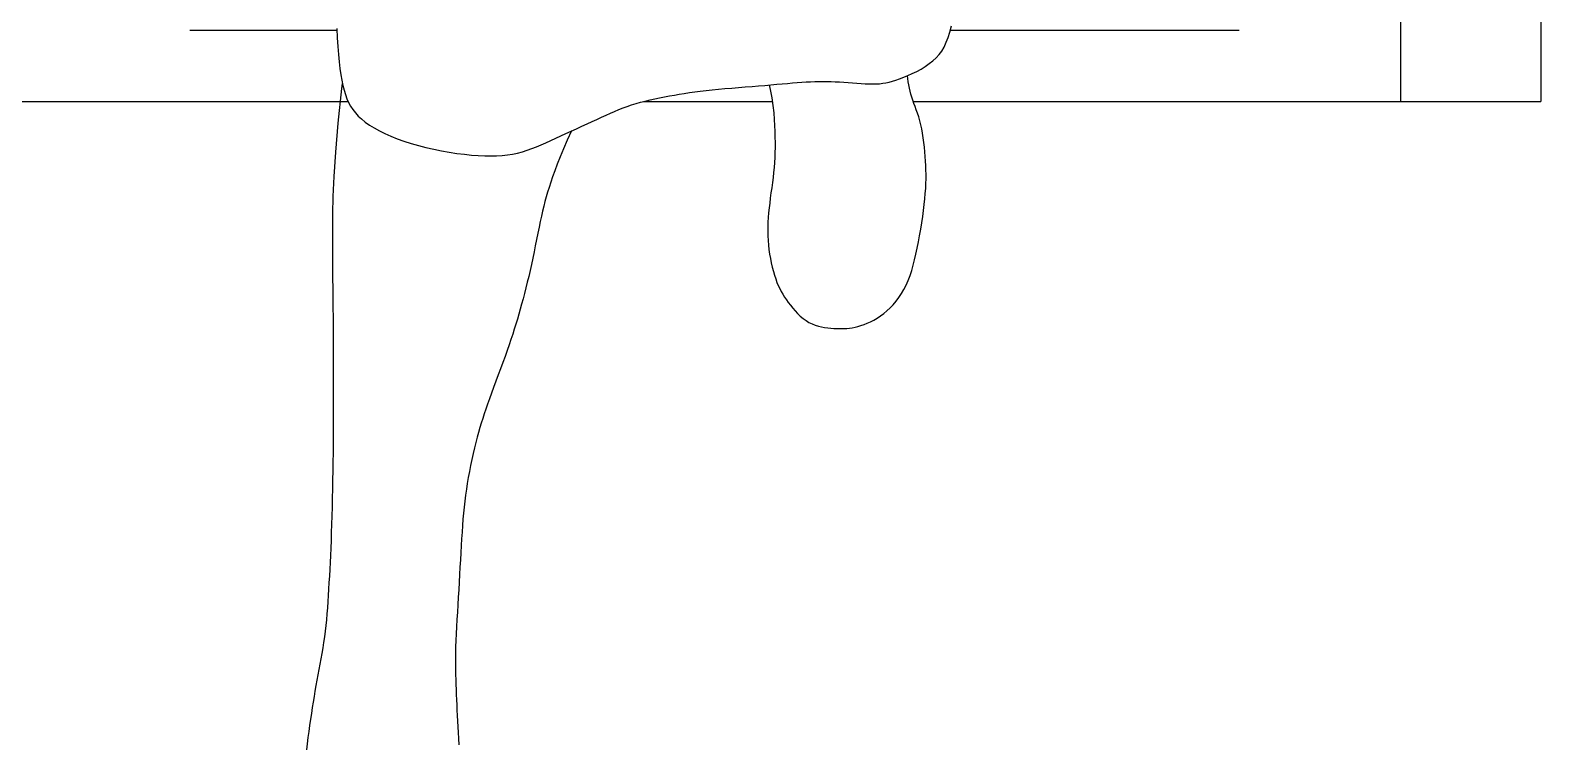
# Model space of a CAD drawing. Header units: inches. Extents: x 105.6 to 147.4, y 37.5 to 62.2.
# Drawn here: x 112.681 to 113.384, y 43.42 to 43.752 of the extents above; entities that cross this region are included whole.
import ezdxf

# ---------------------------------------------------------------- set-up
doc = ezdxf.new("R2010")
doc.units = ezdxf.units.IN
doc.header["$MEASUREMENT"] = 0
doc.layers.add('Gente', color=11, linetype='Continuous')
doc.layers.add('MUEBLES', color=1, linetype='Continuous')

msp = doc.modelspace()

# ---------------------------------------------------------------- linework, layer by layer
at = {"layer": 'Gente'}
for p, q in [((113.10857, 43.75101), (113.10936, 43.7539)), ((112.82317, 43.75273), (112.82343, 43.74837)), ((112.82343, 43.74837), (112.82372, 43.7443)), ((113.10685, 43.74634), (113.10774, 43.74843)), ((113.10774, 43.74843), (113.10857, 43.75101)), ((112.82372, 43.7443), (112.82403, 43.74057)), ((112.82403, 43.74057), (112.82435, 43.73716)), ((113.10225, 43.73901), (113.1036, 43.74054)), ((113.1036, 43.74054), (113.1048, 43.74221)), ((113.1048, 43.74221), (113.10588, 43.74406)), ((113.10588, 43.74406), (113.10685, 43.74634)), ((112.82435, 43.73716), (112.82472, 43.73404)), ((112.82472, 43.73404), (112.82512, 43.73118)), ((113.09109, 43.7317), (113.09315, 43.7327)), ((113.09315, 43.7327), (113.09518, 43.7338)), ((113.09518, 43.7338), (113.09715, 43.73498)), ((113.09715, 43.73498), (113.09901, 43.73644)), ((113.09901, 43.73644), (113.10072, 43.73758)), ((113.10072, 43.73758), (113.10225, 43.73901)), ((112.82512, 43.73118), (112.82556, 43.72857)), ((112.82556, 43.72857), (112.82606, 43.72617)), ((112.8256, 43.72474), (112.82588, 43.72701)), ((112.82606, 43.72617), (112.82661, 43.72395)), ((113.0102, 43.72524), (113.01337, 43.7255)), ((113.01337, 43.7255), (113.01651, 43.72574)), ((113.01651, 43.72574), (113.01957, 43.72598)), ((113.01957, 43.72598), (113.02251, 43.72622)), ((113.02251, 43.72622), (113.02532, 43.72646)), ((113.0244, 43.72638), (113.02492, 43.72432)), ((113.02532, 43.72646), (113.02799, 43.7267)), ((113.02799, 43.7267), (113.03053, 43.72693)), ((113.03053, 43.72693), (113.03295, 43.72714)), ((113.03295, 43.72714), (113.03527, 43.72735)), ((113.03527, 43.72735), (113.03749, 43.72753)), ((113.03749, 43.72753), (113.03963, 43.72769)), ((113.03963, 43.72769), (113.04171, 43.72782)), ((113.04171, 43.72782), (113.04372, 43.72793)), ((113.04372, 43.72793), (113.04568, 43.728)), ((113.04568, 43.728), (113.04761, 43.72805)), ((113.04761, 43.72805), (113.04952, 43.72806)), ((113.04952, 43.72806), (113.05143, 43.72805)), ((113.05143, 43.72805), (113.05333, 43.728)), ((113.05333, 43.728), (113.05526, 43.72793)), ((113.05526, 43.72793), (113.05722, 43.72782)), ((113.05722, 43.72782), (113.05922, 43.72769)), ((113.05922, 43.72769), (113.06124, 43.72754)), ((113.06124, 43.72754), (113.06327, 43.72738)), ((113.06327, 43.72738), (113.06528, 43.72722)), ((113.06528, 43.72722), (113.06725, 43.72708)), ((113.06725, 43.72708), (113.06916, 43.72697)), ((113.06916, 43.72697), (113.071, 43.72689)), ((113.071, 43.72689), (113.07273, 43.72686)), ((113.07273, 43.72686), (113.07436, 43.72689)), ((113.07436, 43.72689), (113.0759, 43.72699)), ((113.0759, 43.72699), (113.07738, 43.72716)), ((113.07738, 43.72716), (113.07885, 43.7274)), ((113.07885, 43.7274), (113.08033, 43.72773)), ((113.08033, 43.72773), (113.08186, 43.72815)), ((113.08186, 43.72815), (113.08348, 43.72865)), ((113.08348, 43.72865), (113.08521, 43.72926)), ((113.08521, 43.72926), (113.08708, 43.72998)), ((113.08708, 43.72998), (113.08905, 43.73079)), ((113.08897, 43.72948), (113.08884, 43.7307)), ((113.08918, 43.72792), (113.08897, 43.72948)), ((113.08905, 43.73079), (113.09109, 43.7317)), ((113.08943, 43.72639), (113.08918, 43.72792)), ((113.08972, 43.72494), (113.08943, 43.72639)), ((112.8239, 43.70858), (112.8256, 43.72474)), ((112.82661, 43.72395), (112.82724, 43.7219)), ((112.82724, 43.7219), (112.82794, 43.71999)), ((112.82794, 43.71999), (112.82873, 43.71819)), ((112.96465, 43.71834), (112.96681, 43.7189)), ((112.96681, 43.7189), (112.96902, 43.71942)), ((112.96902, 43.71942), (112.97125, 43.71992)), ((112.97125, 43.71992), (112.9735, 43.72039)), ((112.9735, 43.72039), (112.97577, 43.72084)), ((112.97577, 43.72084), (112.97805, 43.72126)), ((112.97805, 43.72126), (112.98034, 43.72167)), ((112.98034, 43.72167), (112.98264, 43.72207)), ((112.98264, 43.72207), (112.98497, 43.72246)), ((112.98497, 43.72246), (112.98737, 43.72282)), ((112.98737, 43.72282), (112.98984, 43.72318)), ((112.98984, 43.72318), (112.9924, 43.72351)), ((112.9924, 43.72351), (112.99508, 43.72384)), ((112.99508, 43.72384), (112.99788, 43.72414)), ((112.99788, 43.72414), (113.00083, 43.72444)), ((113.00083, 43.72444), (113.00389, 43.72471)), ((113.00389, 43.72471), (113.00703, 43.72498)), ((113.00703, 43.72498), (113.0102, 43.72524)), ((113.02492, 43.72432), (113.0257, 43.72042)), ((113.0257, 43.72042), (113.02624, 43.71681)), ((113.09005, 43.72352), (113.08972, 43.72494)), ((113.09043, 43.72212), (113.09005, 43.72352)), ((113.09086, 43.72072), (113.09043, 43.72212)), ((113.09134, 43.7193), (113.09086, 43.72072)), ((113.09186, 43.71784), (113.09134, 43.7193)), ((112.82873, 43.71819), (112.82964, 43.7165)), ((112.82964, 43.7165), (112.83067, 43.7149)), ((112.83067, 43.7149), (112.83186, 43.71338)), ((112.83186, 43.71338), (112.83322, 43.71191)), ((112.83322, 43.71191), (112.83476, 43.71069)), ((112.94431, 43.71038), (112.94648, 43.71138)), ((112.94648, 43.71138), (112.94856, 43.71233)), ((112.94856, 43.71233), (112.95058, 43.71324)), ((112.95058, 43.71324), (112.95256, 43.7141)), ((112.95256, 43.7141), (112.95452, 43.71492)), ((112.95452, 43.71492), (112.95647, 43.71569)), ((112.95647, 43.71569), (112.95845, 43.71642)), ((112.95845, 43.71642), (112.96046, 43.7171)), ((112.96046, 43.7171), (112.96253, 43.71774)), ((112.96253, 43.71774), (112.96465, 43.71834)), ((113.02624, 43.71681), (113.0266, 43.71347)), ((113.0266, 43.71347), (113.02683, 43.71036)), ((113.0924, 43.71635), (113.09186, 43.71784)), ((113.09296, 43.7148), (113.0924, 43.71635)), ((113.09352, 43.7132), (113.09296, 43.7148)), ((113.09406, 43.71152), (113.09352, 43.7132)), ((113.09458, 43.70975), (113.09406, 43.71152)), ((112.82273, 43.69508), (112.8239, 43.70858)), ((112.83476, 43.71069), (112.83651, 43.7091)), ((112.83651, 43.7091), (112.83848, 43.70773)), ((112.83848, 43.70773), (112.84067, 43.70638)), ((112.84067, 43.70638), (112.84306, 43.70506)), ((112.84306, 43.70506), (112.84565, 43.70378)), ((112.92991, 43.70379), (112.93237, 43.70492)), ((112.93247, 43.70496), (112.93049, 43.70068)), ((112.93237, 43.70492), (112.93483, 43.70604)), ((112.93483, 43.70604), (112.93728, 43.70716)), ((112.93728, 43.70716), (112.93969, 43.70827)), ((112.93969, 43.70827), (112.94204, 43.70934)), ((112.94204, 43.70934), (112.94431, 43.71038)), ((113.02683, 43.71036), (113.02698, 43.70745)), ((113.02698, 43.70745), (113.02709, 43.70471)), ((113.02709, 43.70471), (113.02716, 43.70211)), ((113.09506, 43.70789), (113.09458, 43.70975)), ((113.09549, 43.70594), (113.09506, 43.70789)), ((113.09587, 43.7039), (113.09549, 43.70594)), ((112.84565, 43.70378), (112.84843, 43.70255)), ((112.84843, 43.70255), (112.85138, 43.70136)), ((112.85138, 43.70136), (112.8545, 43.70024)), ((112.8545, 43.70024), (112.85778, 43.69918)), ((112.85778, 43.69918), (112.86121, 43.6982)), ((112.86121, 43.6982), (112.86474, 43.6973)), ((112.86474, 43.6973), (112.86835, 43.69648)), ((112.91401, 43.69675), (112.91618, 43.6976)), ((112.91618, 43.6976), (112.91836, 43.69852)), ((112.91836, 43.69852), (112.92056, 43.6995)), ((112.92056, 43.6995), (112.92281, 43.70052)), ((112.92281, 43.70052), (112.92512, 43.70158)), ((112.92512, 43.70158), (112.92749, 43.70268)), ((112.92749, 43.70268), (112.92991, 43.70379)), ((112.93049, 43.70068), (112.92869, 43.69658)), ((113.02716, 43.70211), (113.0272, 43.69962)), ((113.0272, 43.69962), (113.0272, 43.69722)), ((113.09621, 43.70179), (113.09587, 43.7039)), ((113.0965, 43.69964), (113.09621, 43.70179)), ((113.09675, 43.69747), (113.0965, 43.69964)), ((113.09696, 43.69529), (113.09675, 43.69747)), ((112.82199, 43.68383), (112.82273, 43.69508)), ((112.86835, 43.69648), (112.87198, 43.69574)), ((112.87198, 43.69574), (112.87559, 43.6951)), ((112.87559, 43.6951), (112.87915, 43.69455)), ((112.87915, 43.69455), (112.88261, 43.6941)), ((112.88261, 43.6941), (112.88593, 43.69374)), ((112.88593, 43.69374), (112.88908, 43.69349)), ((112.88908, 43.69349), (112.89207, 43.69335)), ((112.89207, 43.69335), (112.89491, 43.69332)), ((112.89491, 43.69332), (112.89761, 43.69338)), ((112.89761, 43.69338), (112.90019, 43.69356)), ((112.90019, 43.69356), (112.90267, 43.69383)), ((112.90267, 43.69383), (112.90505, 43.69422)), ((112.90505, 43.69422), (112.90736, 43.6947)), ((112.90736, 43.6947), (112.90959, 43.69529)), ((112.90959, 43.69529), (112.91182, 43.69598)), ((112.91182, 43.69598), (112.91401, 43.69675)), ((112.92715, 43.69286), (112.92583, 43.68949)), ((112.92869, 43.69658), (112.92715, 43.69286)), ((113.02694, 43.6903), (113.02676, 43.68799)), ((113.02707, 43.69259), (113.02694, 43.6903)), ((113.02716, 43.69489), (113.02707, 43.69259)), ((113.0272, 43.69722), (113.02716, 43.69489)), ((113.09713, 43.69311), (113.09696, 43.69529)), ((113.09727, 43.69098), (113.09713, 43.69311)), ((113.09738, 43.68888), (113.09727, 43.69098)), ((112.82158, 43.6744), (112.82199, 43.68383)), ((112.9237, 43.68362), (112.92282, 43.68106)), ((112.92469, 43.68642), (112.9237, 43.68362)), ((112.92583, 43.68949), (112.92469, 43.68642)), ((113.02626, 43.68328), (113.02596, 43.68089)), ((113.02653, 43.68565), (113.02626, 43.68328)), ((113.02676, 43.68799), (113.02653, 43.68565)), ((113.09745, 43.68682), (113.09738, 43.68888)), ((113.09749, 43.68474), (113.09745, 43.68682)), ((113.09748, 43.68264), (113.09749, 43.68474)), ((112.92132, 43.67642), (112.92068, 43.67425)), ((112.92203, 43.67867), (112.92132, 43.67642)), ((112.92282, 43.68106), (112.92203, 43.67867)), ((113.02564, 43.6785), (113.02532, 43.67611)), ((113.02596, 43.68089), (113.02564, 43.6785)), ((113.09716, 43.67589), (113.09732, 43.67824)), ((113.09732, 43.67824), (113.09742, 43.68048)), ((113.09742, 43.68048), (113.09748, 43.68264)), ((112.8214, 43.66639), (112.82158, 43.6744)), ((112.91952, 43.66993), (112.91898, 43.66769)), ((112.92008, 43.6721), (112.91952, 43.66993)), ((112.92068, 43.67425), (112.92008, 43.6721)), ((113.02471, 43.67139), (113.02444, 43.66909)), ((113.025, 43.67373), (113.02471, 43.67139)), ((113.02532, 43.67611), (113.025, 43.67373)), ((113.09633, 43.66797), (113.09666, 43.67075)), ((113.09666, 43.67075), (113.09694, 43.6734)), ((113.09694, 43.6734), (113.09716, 43.67589)), ((112.82135, 43.65936), (112.8214, 43.66639)), ((112.9179, 43.6628), (112.91735, 43.66012)), ((112.91845, 43.66532), (112.9179, 43.6628)), ((112.91898, 43.66769), (112.91845, 43.66532)), ((113.0239, 43.66244), (113.02382, 43.6603)), ((113.02403, 43.66462), (113.0239, 43.66244)), ((113.02421, 43.66683), (113.02403, 43.66462)), ((113.02444, 43.66909), (113.02421, 43.66683)), ((113.09503, 43.65917), (113.0955, 43.66215)), ((113.0955, 43.66215), (113.09594, 43.66509)), ((113.09594, 43.66509), (113.09633, 43.66797)), ((112.82134, 43.65295), (112.82135, 43.65936)), ((112.91678, 43.65733), (112.91621, 43.65446)), ((112.91735, 43.66012), (112.91678, 43.65733)), ((113.02382, 43.6603), (113.02379, 43.65817)), ((113.02379, 43.65817), (113.02383, 43.65606)), ((113.02383, 43.65606), (113.02394, 43.65395)), ((113.09397, 43.65327), (113.09452, 43.6562)), ((113.09452, 43.6562), (113.09503, 43.65917)), ((112.82136, 43.64705), (112.82134, 43.65295)), ((112.91503, 43.6486), (112.91442, 43.64566)), ((112.91562, 43.65154), (112.91503, 43.6486)), ((112.91621, 43.65446), (112.91562, 43.65154)), ((113.02394, 43.65395), (113.02411, 43.65184)), ((113.02411, 43.65184), (113.02435, 43.64972)), ((113.02435, 43.64972), (113.02466, 43.64761)), ((113.09279, 43.64763), (113.09338, 43.6504)), ((113.09338, 43.6504), (113.09397, 43.65327)), ((112.82139, 43.64158), (112.82136, 43.64705)), ((112.82143, 43.63647), (112.82139, 43.64158)), ((112.91381, 43.64277), (112.91318, 43.63994)), ((112.91442, 43.64566), (112.91381, 43.64277)), ((113.02466, 43.64761), (113.02503, 43.64552)), ((113.02503, 43.64552), (113.02545, 43.64348)), ((113.02545, 43.64348), (113.02591, 43.64149)), ((113.02591, 43.64149), (113.02642, 43.63957)), ((113.09081, 43.63995), (113.09152, 43.64241)), ((113.09152, 43.64241), (113.09219, 43.64497)), ((113.09219, 43.64497), (113.09279, 43.64763)), ((112.82148, 43.63165), (112.82143, 43.63647)), ((112.9119, 43.6345), (112.91125, 43.63188)), ((112.91254, 43.63719), (112.9119, 43.6345)), ((112.91318, 43.63994), (112.91254, 43.63719)), ((113.02642, 43.63957), (113.02696, 43.63774)), ((113.02696, 43.63774), (113.02753, 43.63603)), ((113.02753, 43.63603), (113.02812, 43.63442)), ((113.02812, 43.63442), (113.02874, 43.63293)), ((113.08824, 43.6332), (113.08918, 43.63535)), ((113.08918, 43.63535), (113.09003, 43.6376)), ((113.09003, 43.6376), (113.09081, 43.63995)), ((112.82153, 43.62705), (112.82148, 43.63165)), ((112.82158, 43.62259), (112.82153, 43.62705)), ((112.91059, 43.62932), (112.90994, 43.62682)), ((112.91125, 43.63188), (112.91059, 43.62932)), ((113.02874, 43.63293), (113.0294, 43.63152)), ((113.0294, 43.63152), (113.03009, 43.63018)), ((113.03009, 43.63018), (113.03083, 43.62888)), ((113.03083, 43.62888), (113.03162, 43.62761)), ((113.03162, 43.62761), (113.03247, 43.62635)), ((113.08357, 43.62567), (113.08487, 43.62739)), ((113.08487, 43.62739), (113.08609, 43.62922)), ((113.08609, 43.62922), (113.08721, 43.63116)), ((113.08721, 43.63116), (113.08824, 43.6332)), ((112.82163, 43.61822), (112.82158, 43.62259)), ((112.90861, 43.62198), (112.90795, 43.61964)), ((112.90927, 43.62437), (112.90861, 43.62198)), ((112.90994, 43.62682), (112.90927, 43.62437)), ((113.03247, 43.62635), (113.03339, 43.62508)), ((113.03339, 43.62508), (113.03438, 43.62378)), ((113.03438, 43.62378), (113.03544, 43.62248)), ((113.03544, 43.62248), (113.03656, 43.62119)), ((113.03656, 43.62119), (113.03774, 43.61994)), ((113.03774, 43.61994), (113.03898, 43.61875)), ((113.0778, 43.61992), (113.0793, 43.62118)), ((113.0793, 43.62118), (113.08077, 43.62256)), ((113.08077, 43.62256), (113.0822, 43.62406)), ((113.0822, 43.62406), (113.08357, 43.62567)), ((112.82167, 43.61388), (112.82163, 43.61822)), ((112.82169, 43.60955), (112.82167, 43.61388)), ((112.90658, 43.61502), (112.90586, 43.6127)), ((112.90727, 43.61733), (112.90658, 43.61502)), ((112.90795, 43.61964), (112.90727, 43.61733)), ((113.03898, 43.61875), (113.04028, 43.61765)), ((113.04028, 43.61765), (113.04162, 43.61665)), ((113.04162, 43.61665), (113.04301, 43.61579)), ((113.04301, 43.61579), (113.04443, 43.61508)), ((113.04443, 43.61508), (113.04589, 43.61451)), ((113.04589, 43.61451), (113.04736, 43.61405)), ((113.04736, 43.61405), (113.04884, 43.61371)), ((113.04884, 43.61371), (113.0503, 43.61345)), ((113.0503, 43.61345), (113.05174, 43.61326)), ((113.05174, 43.61326), (113.05315, 43.61312)), ((113.05315, 43.61312), (113.0545, 43.61303)), ((113.0545, 43.61303), (113.0558, 43.61295)), ((113.0558, 43.61295), (113.05705, 43.61291)), ((113.05705, 43.61291), (113.05827, 43.6129)), ((113.05827, 43.6129), (113.05947, 43.61293)), ((113.05947, 43.61293), (113.06068, 43.61301)), ((113.06068, 43.61301), (113.0619, 43.61314)), ((113.0619, 43.61314), (113.06315, 43.61332)), ((113.06315, 43.61332), (113.06445, 43.61358)), ((113.06445, 43.61358), (113.0658, 43.61391)), ((113.0658, 43.61391), (113.06721, 43.61431)), ((113.06721, 43.61431), (113.06866, 43.61481)), ((113.06866, 43.61481), (113.07015, 43.61539)), ((113.07015, 43.61539), (113.07167, 43.61607)), ((113.07167, 43.61607), (113.0732, 43.61686)), ((113.0732, 43.61686), (113.07474, 43.61776)), ((113.07474, 43.61776), (113.07627, 43.6188)), ((113.07627, 43.6188), (113.0778, 43.61992)), ((112.82171, 43.60527), (112.82169, 43.60955)), ((112.9043, 43.6079), (112.90345, 43.60538)), ((112.90511, 43.61033), (112.9043, 43.6079)), ((112.90586, 43.6127), (112.90511, 43.61033)), ((112.82173, 43.60103), (112.82171, 43.60527)), ((112.82173, 43.59686), (112.82173, 43.60103)), ((112.90155, 43.59999), (112.90048, 43.59714)), ((112.90253, 43.60274), (112.90155, 43.59999)), ((112.90345, 43.60538), (112.90253, 43.60274)), ((112.82174, 43.59276), (112.82173, 43.59686)), ((112.82174, 43.58874), (112.82174, 43.59276)), ((112.89943, 43.59423), (112.89835, 43.5913)), ((112.90048, 43.59714), (112.89943, 43.59423)), ((112.82174, 43.58483), (112.82174, 43.58874)), ((112.82174, 43.58103), (112.82174, 43.58483)), ((112.89621, 43.58555), (112.89519, 43.5828)), ((112.89726, 43.58839), (112.89621, 43.58555)), ((112.89835, 43.5913), (112.89726, 43.58839)), ((112.82174, 43.57731), (112.82174, 43.58103)), ((112.89424, 43.58019), (112.89337, 43.57774)), ((112.89519, 43.5828), (112.89424, 43.58019)), ((112.82173, 43.57363), (112.82174, 43.57731)), ((112.82173, 43.56997), (112.82173, 43.57363)), ((112.89113, 43.57107), (112.89048, 43.56893)), ((112.89183, 43.57322), (112.89113, 43.57107)), ((112.89257, 43.57543), (112.89183, 43.57322)), ((112.89337, 43.57774), (112.89257, 43.57543)), ((112.82169, 43.56258), (112.82171, 43.5663)), ((112.82171, 43.5663), (112.82173, 43.56997)), ((112.88923, 43.56458), (112.88861, 43.56228)), ((112.88985, 43.56679), (112.88923, 43.56458)), ((112.89048, 43.56893), (112.88985, 43.56679)), ((112.82163, 43.55487), (112.82167, 43.55878)), ((112.82167, 43.55878), (112.82169, 43.56258)), ((112.88735, 43.55731), (112.88673, 43.55467)), ((112.88798, 43.55985), (112.88735, 43.55731)), ((112.88861, 43.56228), (112.88798, 43.55985)), ((112.82153, 43.54667), (112.82158, 43.55082)), ((112.82158, 43.55082), (112.82163, 43.55487)), ((112.88612, 43.55197), (112.88553, 43.54921)), ((112.88673, 43.55467), (112.88612, 43.55197)), ((112.82146, 43.54245), (112.82153, 43.54667)), ((112.88444, 43.54362), (112.88396, 43.54083)), ((112.88497, 43.54642), (112.88444, 43.54362)), ((112.88553, 43.54921), (112.88497, 43.54642)), ((112.82129, 43.53396), (112.82138, 43.5382)), ((112.82138, 43.5382), (112.82146, 43.54245)), ((112.88353, 43.53806), (112.88315, 43.53531)), ((112.88396, 43.54083), (112.88353, 43.53806)), ((112.82109, 43.52567), (112.8212, 43.52977)), ((112.8212, 43.52977), (112.82129, 43.53396)), ((112.8825, 43.52978), (112.88222, 43.52697)), ((112.88281, 43.53256), (112.8825, 43.52978)), ((112.88315, 43.53531), (112.88281, 43.53256)), ((112.82084, 43.51788), (112.82097, 43.5217)), ((112.82097, 43.5217), (112.82109, 43.52567)), ((112.88197, 43.52411), (112.88175, 43.52118)), ((112.88222, 43.52697), (112.88197, 43.52411)), ((112.8207, 43.51422), (112.82084, 43.51788)), ((112.88133, 43.51504), (112.88114, 43.51185)), ((112.88153, 43.51816), (112.88133, 43.51504)), ((112.88175, 43.52118), (112.88153, 43.51816)), ((112.8204, 43.50728), (112.82055, 43.51069)), ((112.82055, 43.51069), (112.8207, 43.51422)), ((112.88095, 43.50854), (112.88076, 43.50518)), ((112.88114, 43.51185), (112.88095, 43.50854)), ((112.81992, 43.49766), (112.82008, 43.50078)), ((112.82008, 43.50078), (112.82024, 43.50399)), ((112.82024, 43.50399), (112.8204, 43.50728)), ((112.88057, 43.50176), (112.88038, 43.49831)), ((112.88076, 43.50518), (112.88057, 43.50176)), ((112.81958, 43.49161), (112.81975, 43.49461)), ((112.81975, 43.49461), (112.81992, 43.49766)), ((112.88019, 43.49481), (112.87999, 43.49129)), ((112.88038, 43.49831), (112.88019, 43.49481)), ((112.81923, 43.48576), (112.81941, 43.48866)), ((112.81941, 43.48866), (112.81958, 43.49161)), ((112.87977, 43.48777), (112.87956, 43.48425)), ((112.87999, 43.49129), (112.87977, 43.48777)), ((112.81857, 43.47733), (112.81881, 43.4801)), ((112.81881, 43.4801), (112.81903, 43.4829)), ((112.81903, 43.4829), (112.81923, 43.48576)), ((112.87935, 43.48077), (112.87914, 43.47735)), ((112.87956, 43.48425), (112.87935, 43.48077)), ((112.81798, 43.47194), (112.81829, 43.47462)), ((112.81829, 43.47462), (112.81857, 43.47733)), ((112.87895, 43.474), (112.87879, 43.47075)), ((112.87914, 43.47735), (112.87895, 43.474)), ((112.81683, 43.46414), (112.81725, 43.46671)), ((112.81725, 43.46671), (112.81763, 43.46931)), ((112.81763, 43.46931), (112.81798, 43.47194)), ((112.87865, 43.46763), (112.87855, 43.46464)), ((112.87879, 43.47075), (112.87865, 43.46763)), ((112.81548, 43.45658), (112.81594, 43.45909)), ((112.81594, 43.45909), (112.81639, 43.4616)), ((112.81639, 43.4616), (112.81683, 43.46414)), ((112.87849, 43.46182), (112.87846, 43.45914)), ((112.87846, 43.45914), (112.87846, 43.45658)), ((112.87855, 43.46464), (112.87849, 43.46182)), ((112.81411, 43.44911), (112.81456, 43.4516)), ((112.81456, 43.4516), (112.81502, 43.45409)), ((112.81502, 43.45409), (112.81548, 43.45658)), ((112.87846, 43.45658), (112.87849, 43.45411)), ((112.87849, 43.45411), (112.87854, 43.45172)), ((112.87854, 43.45172), (112.87861, 43.44938)), ((112.81323, 43.44409), (112.81366, 43.44661)), ((112.81366, 43.44661), (112.81411, 43.44911)), ((112.87861, 43.44938), (112.87869, 43.44706)), ((112.87869, 43.44706), (112.87877, 43.44474)), ((112.87877, 43.44474), (112.87885, 43.44241)), ((112.81196, 43.43635), (112.81238, 43.43897)), ((112.81238, 43.43897), (112.8128, 43.44155)), ((112.8128, 43.44155), (112.81323, 43.44409)), ((112.87885, 43.44241), (112.87894, 43.44005)), ((112.87894, 43.44005), (112.87903, 43.43764)), ((112.87903, 43.43764), (112.87913, 43.43519)), ((112.81072, 43.42811), (112.81113, 43.43092)), ((112.81113, 43.43092), (112.81155, 43.43366)), ((112.81155, 43.43366), (112.81196, 43.43635)), ((112.87913, 43.43519), (112.87924, 43.43269)), ((112.87924, 43.43269), (112.87936, 43.43011)), ((112.87936, 43.43011), (112.8795, 43.42748)), ((112.80992, 43.42238), (112.81031, 43.42526)), ((112.81031, 43.42526), (112.81072, 43.42811)), ((112.8795, 43.42748), (112.87965, 43.42473)), ((112.87965, 43.42473), (112.87983, 43.42191)), ((112.80922, 43.41669), (112.80956, 43.41952)), ((112.80956, 43.41952), (112.80992, 43.42238)), ((112.87983, 43.42191), (112.88001, 43.41901))]:
    msp.add_line(p, q, dxfattribs=at)
at = {"layer": 'MUEBLES'}
for p, q in [((113.31833, 43.92246), (113.31833, 43.71867)), ((113.38362, 43.92246), (113.38362, 43.71867)), ((112.75482, 43.75191), (112.82322, 43.75191)), ((113.10881, 43.75191), (113.24322, 43.75191)), ((111.99515, 43.71867), (112.82852, 43.71867)), ((112.96592, 43.71867), (113.02596, 43.71867)), ((113.09157, 43.71867), (113.38362, 43.71867))]:
    msp.add_line(p, q, dxfattribs=at)

doc.saveas('drawing.dxf')
